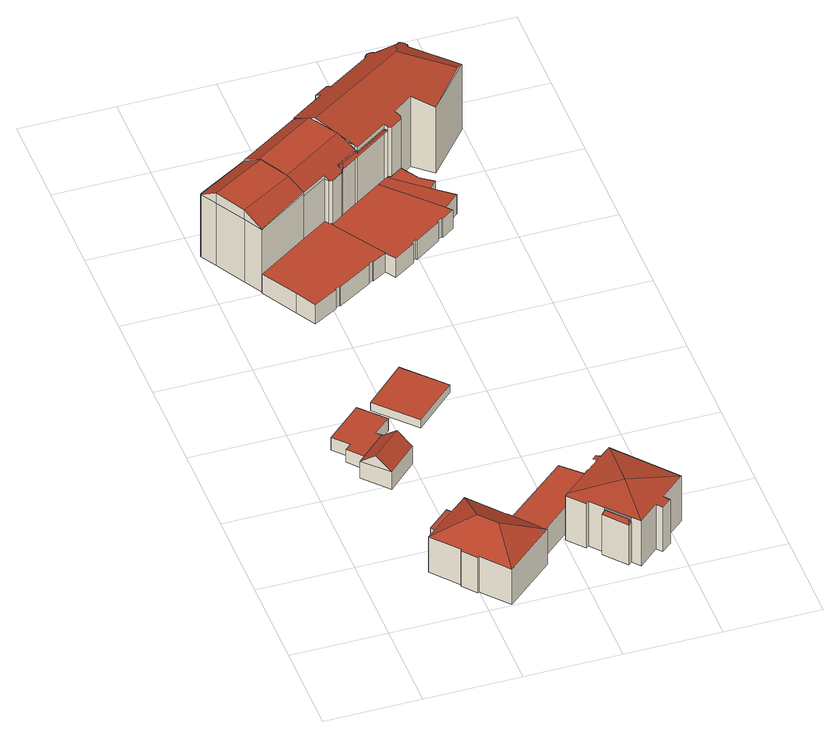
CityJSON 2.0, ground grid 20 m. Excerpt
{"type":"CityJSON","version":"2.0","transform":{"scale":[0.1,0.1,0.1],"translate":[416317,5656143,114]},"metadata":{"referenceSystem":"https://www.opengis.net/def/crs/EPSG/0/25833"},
"CityObjects":{
"building1":{"type":"Building","attributes":{"Dachtyp_tdc":"tdcGableRoof","Gemeindeschluessel":14612000,"Dachneigung":39.31,"QualitaetDacherkennung":65,"Geometrietyp2DReferenz":"3000","measuredHeight":6.97,"function":"31001_9998","roofType":"3100"},"geometry":[{"type":"Solid","lod":"2","boundaries":[[[[0,1,2,3]],[[1,4,5,2]],[[4,6,7,5]],[[6,8,9,7]],[[8,0,3,9]],[[8,6,4,10,11]],[[1,0,11,10]],[[0,8,11]],[[1,10,4]],[[3,2,5,7,9]]]],"semantics":{"surfaces":[{"type":"WallSurface"},{"type":"RoofSurface"},{"type":"GroundSurface"}],"values":[[0,0,0,0,0,1,1,0,0,2]]}}]},
"building2":{"type":"Building","attributes":{"Dachtyp_tdc":"tdcPolyFlatRoof","Gemeindeschluessel":14612000,"Dachneigung":0,"QualitaetDacherkennung":78,"Geometrietyp2DReferenz":"3000","measuredHeight":3.21,"function":"31001_9998","roofType":"1000"},"geometry":[{"type":"Solid","lod":"2","boundaries":[[[[12,13,14,15]],[[13,16,17,14]],[[16,18,19,17]],[[18,20,21,19]],[[20,22,23,21]],[[22,24,25,23]],[[24,26,27,25]],[[26,28,29,27]],[[28,12,15,29]],[[28,26,24,22,20,18,16,13,12]],[[15,14,17,19,21,23,25,27,29]]]],"semantics":{"surfaces":[{"type":"WallSurface"},{"type":"RoofSurface"},{"type":"GroundSurface"}],"values":[[0,0,0,0,0,0,0,0,0,1,2]]}}]},
"building3":{"type":"Building","attributes":{"Gemeindeschluessel":14612000,"Geometrietyp2DReferenz":"3000","function":"31001_9998","roofType":"9999"},"children":["building3-1","building3-2","building3-3","building3-4","building3-5","building3-6"]},
"building3-1":{"type":"BuildingPart","attributes":{"Dachtyp_tdc":"tdcHipRoof","Dachneigung":28.14,"QualitaetDacherkennung":64,"Geometrietyp2DReferenz":"3000","measuredHeight":12.55,"roofType":"3200"},"parents":["building3"],"geometry":[{"type":"MultiSurface","lod":"2","boundaries":[[[30,31,32,33]],[[31,34,35,32]],[[34,36,37,38,35]],[[39,40,41,42,43]],[[40,44,45,41]],[[44,46,47,45]],[[48,49,50,51]],[[49,52,53,50]],[[52,54,55,53]],[[54,56,57,55]],[[56,58,59,57]],[[58,30,33,59]],[[54,52,60]],[[40,39,36,34,61]],[[52,49,48,46,44,40,61,60]],[[34,31,30,58,56,54,60,61]],[[33,32,35,38,42,41,45,50,53,55,57,59]]],"semantics":{"surfaces":[{"type":"WallSurface"},{"type":"RoofSurface"},{"type":"GroundSurface"}],"values":[0,0,0,0,0,0,0,0,0,0,0,0,1,1,1,1,2]}}]},
"building3-2":{"type":"BuildingPart","attributes":{"Dachtyp_tdc":"tdcFreeFormRoof","Dachneigung":65.25,"QualitaetDacherkennung":15,"Geometrietyp2DReferenz":"3000","measuredHeight":9.6,"roofType":"5000"},"parents":["building3"],"geometry":[{"type":"MultiSurface","lod":"2","boundaries":[[[62,63,64]],[[65,62,64,66]],[[65,66,67]],[[62,65,67,63]],[[68,69,70,71]],[[64,63,72,71,70]]],"semantics":{"surfaces":[{"type":"RoofSurface"},{"type":"GroundSurface"},{"type":"WallSurface"}],"values":[0,0,0,0,1,2]}}]},
"building3-3":{"type":"BuildingPart","attributes":{"Dachtyp_tdc":"tdcTentRoof","Dachneigung":10.73,"QualitaetDacherkennung":52,"Geometrietyp2DReferenz":"3000","measuredHeight":12.67,"roofType":"3500"},"parents":["building3"],"geometry":[{"type":"MultiSurface","lod":"2","boundaries":[[[73,74,75,76]],[[74,77,78,75]],[[77,79,80,78]],[[79,81,82,80]],[[81,83,84,82]],[[83,85,84]],[[86,87,88,89,90]],[[87,91,92,88]],[[91,93,94,92]],[[93,95,96,94]],[[95,97,70,96]],[[97,64,70]],[[98,99,100,101,102]],[[99,103,104,100]],[[103,105,106,104]],[[105,73,76,106]],[[81,79,77,74,73,105,107]],[[95,93,91,87,86,108,83,81,107]],[[103,99,98,109,110,97,95,107]],[[105,103,107]],[[76,75,78,80,82,84,111,89,88,92,94,96,70,69,68,101,100,104,106]]],"semantics":{"surfaces":[{"type":"WallSurface"},{"type":"RoofSurface"},{"type":"GroundSurface"}],"values":[0,0,0,0,0,0,0,0,0,0,0,0,0,0,0,0,1,1,1,1,2]}}]},
"building3-4":{"type":"BuildingPart","attributes":{"Dachtyp_tdc":"tdcPolyFlatRoof","Dachneigung":0,"QualitaetDacherkennung":74,"Geometrietyp2DReferenz":"3000","measuredHeight":6.77,"roofType":"1000"},"parents":["building3"],"geometry":[{"type":"MultiSurface","lod":"2","boundaries":[[[47,112,113,45]],[[112,114,115,113]],[[114,116,117,115]],[[116,118,119,117]],[[118,120,121,119]],[[120,102,101,121]],[[72,122,123,71]],[[122,124,125,123]],[[124,51,50,125]],[[51,124,122,72,126,102,120,118,116,114,112,47]],[[113,115,117,119,121,101,68,71,123,125,50,45]]],"semantics":{"surfaces":[{"type":"WallSurface"},{"type":"RoofSurface"},{"type":"GroundSurface"}],"values":[0,0,0,0,0,0,0,0,0,1,2]}}]},
"building3-5":{"type":"BuildingPart","attributes":{"Dachtyp_tdc":"tdcPolyFlatRoof","Dachneigung":0,"QualitaetDacherkennung":39,"Geometrietyp2DReferenz":"3000","measuredHeight":7.58,"roofType":"1000"},"parents":["building3"],"geometry":[{"type":"MultiSurface","lod":"2","boundaries":[[[127,128,129,130]],[[128,43,42,129]],[[128,127,37,43]],[[42,38,130,129]],[[37,127,130,38]]],"semantics":{"surfaces":[{"type":"WallSurface"},{"type":"RoofSurface"},{"type":"GroundSurface"}],"values":[0,0,1,2,0]}}]},
"building3-6":{"type":"BuildingPart","attributes":{"Dachtyp_tdc":"tdcFreeFormRoof","Dachneigung":65.42,"QualitaetDacherkennung":9,"Geometrietyp2DReferenz":"3000","measuredHeight":11.07,"roofType":"5000"},"parents":["building3"],"geometry":[{"type":"MultiSurface","lod":"2","boundaries":[[[85,131,132,84]],[[131,133,134,132]],[[135,136,90,133]],[[137,135,133,131]],[[137,131,85]],[[135,137,85,136]],[[84,132,134,89,111]]],"semantics":{"surfaces":[{"type":"WallSurface"},{"type":"RoofSurface"},{"type":"GroundSurface"}],"values":[0,0,1,1,1,1,2]}}]},
"building4":{"type":"Building","attributes":{"Dachtyp_tdc":"tdcPolyFlatRoof","Gemeindeschluessel":14612000,"Dachneigung":0,"QualitaetDacherkennung":23,"Geometrietyp2DReferenz":"3000","measuredHeight":2.06,"function":"31001_9998","roofType":"1000"},"geometry":[{"type":"Solid","lod":"2","boundaries":[[[[138,139,140,141]],[[139,142,143,140]],[[142,144,145,143]],[[144,138,141,145]],[[144,142,139,138]],[[141,140,143,145]]]],"semantics":{"surfaces":[{"type":"WallSurface"},{"type":"RoofSurface"},{"type":"GroundSurface"}],"values":[[0,0,0,0,1,2]]}}]},
"building5":{"type":"Building","attributes":{"Dachtyp_tdc":"tdcFreeFormRoof","Gemeindeschluessel":14612000,"Dachneigung":1.83,"QualitaetDacherkennung":67,"Geometrietyp2DReferenz":"3000","measuredHeight":18.28,"function":"31001_9998","roofType":"5000"},"geometry":[{"type":"Solid","lod":"2","boundaries":[[[[146,147,148,149]],[[147,150,151,148]],[[150,152,153,151]],[[152,154,155,153]],[[154,156,157,155]],[[156,158,159,157]],[[158,160,161,159]],[[160,146,149,161]],[[162,163,164,165,150]],[[166,167,168,169]],[[167,170,163,162,168]],[[154,164,163,170,156]],[[156,170,167,166,158]],[[158,166,169,160]],[[160,169,168,146]],[[146,168,162,147]],[[147,162,150]],[[152,165,164,154]],[[150,165,152]],[[149,148,151,153,155,157,159,161]]]],"semantics":{"surfaces":[{"type":"WallSurface"},{"type":"RoofSurface"},{"type":"GroundSurface"}],"values":[[0,0,0,0,0,0,0,0,1,1,1,0,0,0,0,0,0,0,0,2]]}}]},
"building6":{"type":"Building","attributes":{"Dachtyp_tdc":"tdcFreeFormRoof","Gemeindeschluessel":14612000,"Dachneigung":1.41,"QualitaetDacherkennung":55,"Geometrietyp2DReferenz":"3000","measuredHeight":18.36,"function":"31001_9998","roofType":"5000"},"geometry":[{"type":"Solid","lod":"2","boundaries":[[[[171,172,173,174]],[[172,175,176,173]],[[175,177,178,176]],[[177,179,180,178]],[[179,181,182,180]],[[181,183,184,182]],[[183,185,186,184]],[[185,187,188,186]],[[187,189,190,188]],[[189,191,192,190]],[[191,193,194,192]],[[193,195,196,194]],[[195,197,198,196]],[[197,199,200,198]],[[199,171,174,200]],[[201,202,203,204,205]],[[206,207,208,209,210,211,187,212,213,214]],[[207,215,205,204,216,208]],[[195,208,216,197]],[[197,216,204,203,199]],[[175,205,215,177]],[[177,215,207,206,179]],[[179,206,214,181]],[[181,214,213,183]],[[183,213,212,185]],[[185,212,187]],[[187,211,189]],[[189,211,210,191]],[[191,210,209,193]],[[193,209,208,195]],[[172,201,205,175]],[[199,203,202,171]],[[171,202,201,172]],[[174,173,176,178,180,182,184,186,188,190,192,194,196,198,200]]]],"semantics":{"surfaces":[{"type":"WallSurface"},{"type":"RoofSurface"},{"type":"GroundSurface"}],"values":[[0,0,0,0,0,0,0,0,0,0,0,0,0,0,0,1,1,1,0,0,0,0,0,0,0,0,0,0,0,0,0,0,0,2]]}}]},
"building7":{"type":"Building","attributes":{"Gemeindeschluessel":14612000,"Geometrietyp2DReferenz":"3000","function":"31001_9998","roofType":"9999"},"children":["building7-1","building7-2","building7-3","building7-4","building7-5"]},
"building7-1":{"type":"BuildingPart","attributes":{"Dachtyp_tdc":"tdcPolyFlatRoof","Dachneigung":0,"QualitaetDacherkennung":46,"Geometrietyp2DReferenz":"3000","measuredHeight":4.77,"roofType":"1000"},"parents":["building7"],"geometry":[{"type":"MultiSurface","lod":"2","boundaries":[[[217,218,219,220,221]],[[218,222,223,219]],[[222,224,225,223]],[[224,226,227,225]],[[226,228,229,227]],[[228,230,231,229]],[[230,232,233,231]],[[232,234,235,233]],[[234,236,237,235]],[[236,238,239,237]],[[238,240,241,239]],[[240,242,243,241]],[[242,244,245,243]],[[244,246,247,248,245]],[[246,244,242,240,238,236,234,232,230,228,226,224,222,218,217,249,250]],[[251,252,220,219,223,225,227,229,231,233,235,237,239,241,243,245,248]]],"semantics":{"surfaces":[{"type":"WallSurface"},{"type":"RoofSurface"},{"type":"GroundSurface"}],"values":[0,0,0,0,0,0,0,0,0,0,0,0,0,0,1,2]}}]},
"building7-2":{"type":"BuildingPart","attributes":{"Dachtyp_tdc":"tdcFreeFormRoof","Dachneigung":10.45,"QualitaetDacherkennung":7,"Geometrietyp2DReferenz":"3000","measuredHeight":16.37,"roofType":"5000"},"parents":["building7"],"geometry":[{"type":"MultiSurface","lod":"2","boundaries":[[[253,214,254,255]],[[214,256,257,254]],[[256,258,259,257]],[[258,260,261,259]],[[260,262,263,264,261]],[[265,253,255,266,267]],[[262,260,268]],[[260,258,269,268]],[[258,256,270,269]],[[256,214,271,270]],[[214,253,265,272,271]],[[272,262,268,269,270,271]],[[255,254,257,259,261,264,273,274,275,266]]],"semantics":{"surfaces":[{"type":"WallSurface"},{"type":"RoofSurface"},{"type":"GroundSurface"}],"values":[0,0,0,0,0,0,1,1,1,1,1,1,2]}}]},
"building7-3":{"type":"BuildingPart","attributes":{"Dachtyp_tdc":"tdcPolyFlatRoof","Dachneigung":0,"QualitaetDacherkennung":48,"Geometrietyp2DReferenz":"3000","measuredHeight":4.73,"roofType":"1000"},"parents":["building7"],"geometry":[{"type":"MultiSurface","lod":"2","boundaries":[[[276,263,264,273]],[[263,277,278,264]],[[277,279,280,278]],[[279,281,282,280]],[[281,283,284,282]],[[283,285,286,284]],[[285,287,288,286]],[[287,289,290,288]],[[287,285,283,281,279,277,263,276,289]],[[290,273,264,278,280,282,284,286,288]]],"semantics":{"surfaces":[{"type":"WallSurface"},{"type":"RoofSurface"},{"type":"GroundSurface"}],"values":[0,0,0,0,0,0,0,0,1,2]}}]},
"building7-4":{"type":"BuildingPart","attributes":{"Dachtyp_tdc":"tdcPolyFlatRoof","Dachneigung":0,"QualitaetDacherkennung":82,"Geometrietyp2DReferenz":"3000","measuredHeight":4.67,"roofType":"1000"},"parents":["building7"],"geometry":[{"type":"MultiSurface","lod":"2","boundaries":[[[291,292,293,294,295]],[[292,296,297,293]],[[296,298,299,297]],[[298,300,301,299]],[[300,302,303,301]],[[302,304,305,303]],[[304,306,307,305]],[[306,308,309,307]],[[308,310,311,309]],[[310,312,313,311]],[[312,314,252,313]],[[314,221,220,252]],[[314,312,310,308,306,304,302,300,298,296,292,291,315,316,267,247,317,314,221]],[[252,251,248,266,275,274,294,293,297,299,301,303,305,307,309,311,313,252,220]],[[247,267,266,248]]],"semantics":{"surfaces":[{"type":"WallSurface"},{"type":"RoofSurface"},{"type":"GroundSurface"}],"values":[0,0,0,0,0,0,0,0,0,0,0,0,1,2,0]}}]},
"building7-5":{"type":"BuildingPart","attributes":{"Dachtyp_tdc":"tdcPolyFlatRoof","Dachneigung":3.31,"QualitaetDacherkennung":51,"Geometrietyp2DReferenz":"3000","measuredHeight":4.83,"roofType":"2100"},"parents":["building7"],"geometry":[{"type":"MultiSurface","lod":"2","boundaries":[[[318,319,320,290,289]],[[319,321,322,320]],[[321,295,294,322]],[[295,321,319,318,276,323]],[[274,273,290,320,322,294]]],"semantics":{"surfaces":[{"type":"WallSurface"},{"type":"RoofSurface"},{"type":"GroundSurface"}],"values":[0,0,0,1,2]}}]},
"building8":{"type":"Building","attributes":{"Dachtyp_tdc":"tdcFreeFormRoof","Gemeindeschluessel":14612000,"Dachneigung":11.74,"QualitaetDacherkennung":23,"Geometrietyp2DReferenz":"3000","measuredHeight":19.36,"function":"31001_9998","roofType":"5000"},"geometry":[{"type":"Solid","lod":"2","boundaries":[[[[324,325,326,327]],[[325,328,329,326]],[[328,330,331,329]],[[330,332,333,331]],[[332,334,335,333]],[[334,336,337,335]],[[336,338,339,337]],[[338,340,341,339]],[[340,342,343,341]],[[342,344,345,343]],[[344,346,347,345]],[[346,348,349,347]],[[348,350,351,349]],[[350,352,353,351]],[[352,354,355,353]],[[354,356,357,355]],[[356,358,359,357]],[[358,360,361,359]],[[360,362,363,361]],[[362,364,365,363]],[[364,366,367,365]],[[366,368,369,367]],[[368,370,371,369]],[[370,372,373,371]],[[372,374,375,373]],[[374,376,377,375]],[[376,378,379,377]],[[378,380,381,379]],[[380,382,383,381]],[[382,384,385,383]],[[384,386,387,385]],[[386,388,389,387]],[[388,390,391,389]],[[390,392,393,391]],[[392,394,395,393]],[[394,396,397,395]],[[396,398,399,397]],[[398,400,401,399]],[[400,402,403,401]],[[402,404,405,403]],[[404,406,407,405]],[[406,408,409,407]],[[408,410,411,409]],[[410,412,413,411]],[[412,414,415,413]],[[414,416,417,415]],[[416,418,419,417]],[[418,420,421,419]],[[420,422,423,421]],[[422,424,425,423]],[[424,426,427,425]],[[426,428,429,427]],[[428,430,431,429]],[[430,432,433,431]],[[432,434,435,433]],[[434,436,437,435]],[[436,438,439,437]],[[438,440,441,439]],[[440,442,443,441]],[[442,444,445,443]],[[444,446,447,445]],[[446,324,327,447]],[[448,372,370,368,366,364,362,360,358,356,354,352,350,348,346,344,342,340,338,336,334,332,330,328,325,449,450]],[[324,446,444,442,440,438,436,434,432,430,428,426,424,422,420,418,416,414,412,410,408,406,404,402,400,398,396,394,451,450,449]],[[378,376,374,448,450,451,392,390,388,386,384,382,380]],[[325,324,449]],[[394,392,451]],[[374,372,448]],[[327,326,329,331,333,335,337,339,341,343,345,347,349,351,353,355,357,359,361,363,365,367,369,371,373,375,377,379,381,383,385,387,389,391,393,395,397,399,401,403,405,407,409,411,413,415,417,419,421,423,425,427,429,431,433,435,437,439,441,443,445,447]]]],"semantics":{"surfaces":[{"type":"WallSurface"},{"type":"RoofSurface"},{"type":"GroundSurface"}],"values":[[0,0,0,0,0,0,0,0,0,0,0,0,0,0,0,0,0,0,0,0,0,0,0,0,0,0,0,0,0,0,0,0,0,0,0,0,0,0,0,0,0,0,0,0,0,0,0,0,0,0,0,0,0,0,0,0,0,0,0,0,0,0,1,1,1,0,0,0,2]]}}]}
},
"vertices":[
[194,433,60],[133,376,60],[133,376,16],[194,433,16],[86,426,58],[86,426,16],[104,443,58],[104,443,16],[148,483,58],[148,483,16],[110,401,86],[171,458,86],
[104,443,50],[75,476,50],[75,476,18],[104,443,18],[88,487,50],[88,487,18],[60,518,50],[60,518,18],[133,584,50],[133,584,18],[180,535,50],[180,535,18],[145,503,50],[145,503,18],[156,491,50],[156,491,18],[148,483,50],[148,483,18],
[171,82,94],[173,84,95],[173,84,6],[171,82,6],[126,139,95],[126,139,6],[153,162,95],[153,162,82],[153,162,6],[200,202,94],[227,226,94],[227,226,6],[200,202,6],[200,202,82],[289,154,93],[289,154,6],[289,154,94],[289,154,73],[336,99,94],[336,99,93],[336,99,6],[336,99,73],[346,87,94],[346,87,6],[245,0,95],[245,0,6],[198,55,95],[198,55,6],[195,53,94],[195,53,6],[252,95,131],[220,132,131],
[415,161,102],[408,162,91],[415,155,91],[484,221,102],[492,221,91],[485,228,91],[485,228,6],[492,221,6],[415,155,6],[408,162,6],[408,162,73],
[576,81,118],[586,70,116],[586,70,6],[576,81,6],[565,53,116],[565,53,6],[555,64,118],[555,64,6],[513,27,118],[513,27,6],[499,43,118],[499,43,6],[499,43,106],[459,87,118],[437,113,118],[437,113,6],[459,87,6],[459,87,106],[431,109,117],[431,109,6],[401,143,117],[401,143,6],[406,148,118],[406,148,6],[415,155,118],[494,236,116],[501,229,118],[501,229,6],[494,236,6],[494,236,73],[523,247,118],[523,247,6],[627,125,118],[627,125,6],[518,136,132],[459,88,118],[485,228,116],[492,221,118],[459,88,6],
[291,157,73],[291,157,6],[308,171,73],[308,171,6],[433,278,73],[433,278,6],[472,240,73],[472,240,6],[481,248,73],[481,248,6],[356,116,73],[356,116,6],[338,101,73],[338,101,6],[485,228,73],
[142,176,82],[188,216,82],[188,216,6],[142,176,6],
[492,36,106],[492,36,6],[453,82,106],[453,82,6],[459,82,116],[459,88,106],[493,43,116],
[326,603,37],[242,524,37],[242,524,17],[326,603,17],[168,603,37],[168,603,17],[251,682,37],[251,682,17],
[65,1042,162],[30,1103,162],[30,1103,6],[65,1042,6],[10,1138,162],[10,1138,6],[11,1138,162],[11,1138,6],[119,1202,162],[119,1202,6],[163,1126,162],[163,1126,6],[194,1074,162],[194,1074,6],[87,1003,162],[87,1003,6],[30,1103,189],[140,1167,189],[119,1202,163],[11,1138,163],[194,1074,168],[175,1106,187],[65,1042,187],[87,1003,164],[163,1126,188],
[120,1202,158],[245,1282,158],[245,1282,5],[120,1202,5],[266,1251,158],[266,1251,5],[296,1204,158],[296,1204,5],[326,1160,158],[326,1160,5],[280,1129,158],[280,1129,5],[287,1119,158],[287,1119,5],[284,1114,158],[284,1114,5],[261,1098,158],[261,1098,5],[254,1100,158],[254,1100,5],[248,1109,158],[248,1109,5],[194,1074,158],[194,1074,5],[173,1110,158],[173,1110,5],[152,1145,158],[152,1145,5],[119,1202,158],[119,1202,5],[245,1282,166],[120,1202,166],[119,1202,166],[138,1169,189],[266,1251,189],[326,1160,167],[303,1194,187],[173,1110,187],[194,1074,166],[248,1109,166],[254,1100,161],[284,1114,159],[287,1119,160],[280,1129,166],[296,1204,187],[152,1145,188],
[298,968,52],[296,970,52],[296,970,4],[298,968,4],[298,968,51],[286,964,52],[286,964,4],[287,962,52],[287,962,4],[215,920,52],[215,920,4],[214,922,52],[214,922,4],[203,916,52],[203,916,4],[204,914,52],[204,914,4],[154,886,52],[154,886,4],[130,928,52],[130,928,4],[87,1003,52],[87,1003,4],[194,1074,52],[194,1074,4],[248,1109,52],[248,1109,4],[254,1100,52],[254,1100,4],[261,1098,52],[261,1098,51],[261,1098,4],[327,985,52],[257,1095,52],[257,1095,4],[327,985,4],
[287,1119,166],[280,1129,4],[287,1119,4],[326,1160,166],[326,1160,4],[329,1154,166],[329,1154,4],[398,1200,166],[398,1200,4],[403,1193,166],[403,1193,51],[403,1193,4],[284,1114,165],[284,1114,4],[284,1114,51],[397,1194,167],[328,1148,167],[323,1149,168],[290,1127,168],[288,1116,166],[400,1191,4],[379,1177,4],[288,1116,4],
[400,1191,51],[410,1191,51],[410,1191,4],[434,1207,51],[434,1207,4],[459,1168,51],[459,1168,4],[460,1169,51],[460,1169,4],[463,1166,51],[463,1166,4],[484,1151,51],[484,1151,4],[469,1133,51],[469,1133,4],
[478,1073,51],[489,1062,51],[489,1062,4],[478,1073,4],[478,1073,50],[462,1044,51],[462,1044,4],[460,1046,51],[460,1046,4],[450,1040,51],[450,1040,4],[451,1037,51],[451,1037,4],[396,1000,51],[396,1000,4],[394,1003,51],[394,1003,4],[384,996,51],[384,996,4],[386,993,51],[386,993,4],[341,964,51],[341,964,4],[327,985,51],[379,1177,51],[288,1116,51],[257,1095,51],
[469,1133,52],[483,1122,52],[483,1122,4],[509,1100,52],[509,1100,4],[379,1177,50],
[448,1406,172],[493,1402,184],[493,1402,3],[448,1406,3],[493,1403,184],[493,1403,3],[494,1405,183],[494,1405,3],[495,1406,183],[495,1406,3],[496,1408,182],[496,1408,3],[497,1409,181],[497,1409,3],[498,1410,181],[498,1410,3],[500,1410,180],[500,1410,3],[502,1411,179],[502,1411,3],[503,1411,179],[503,1411,3],[505,1410,178],[505,1410,3],[507,1410,178],[507,1410,3],[508,1409,177],[508,1409,3],[509,1408,177],[509,1408,3],[511,1407,177],[511,1407,3],[511,1405,177],[511,1405,3],[512,1404,177],[512,1404,3],[513,1402,178],[513,1402,3],[513,1401,178],[513,1401,3],[513,1399,178],[513,1399,3],[512,1397,179],[512,1397,3],[511,1396,180],[511,1396,3],[511,1395,180],[511,1395,3],[597,1327,167],[597,1327,3],[510,1224,168],[510,1224,3],[470,1258,179],[470,1258,3],[429,1228,178],[429,1228,3],[436,1215,175],[436,1215,3],[434,1207,174],[434,1207,3],[410,1191,174],[410,1191,3],[403,1193,175],[403,1193,3],[398,1200,177],[398,1200,3],[329,1154,176],[329,1154,3],[326,1160,178],[326,1160,3],[245,1282,169],[245,1282,3],[313,1326,169],[313,1326,3],[307,1336,163],[307,1336,3],[335,1354,163],[335,1354,3],[341,1344,169],[341,1344,3],[432,1403,169],[432,1403,3],[431,1404,168],[431,1404,3],[431,1405,168],[431,1405,3],[431,1407,167],[431,1407,3],[431,1408,166],[431,1408,3],[431,1409,166],[431,1409,3],[432,1411,165],[432,1411,3],[433,1412,165],[433,1412,3],[434,1413,165],[434,1413,3],[435,1414,165],[435,1414,3],[436,1415,165],[436,1415,3],[437,1415,165],[437,1415,3],[439,1415,165],[439,1415,3],[440,1415,166],[440,1415,3],[442,1415,166],[442,1415,3],[443,1414,167],[443,1414,3],[444,1414,168],[444,1414,3],[445,1413,168],[445,1413,3],[446,1412,169],[446,1412,3],[447,1411,170],[447,1411,3],[448,1409,171],[448,1409,3],[448,1408,171],[448,1408,3],[584,1312,175],[490,1402,185],[480,1369,197],[274,1238,197]
]}
